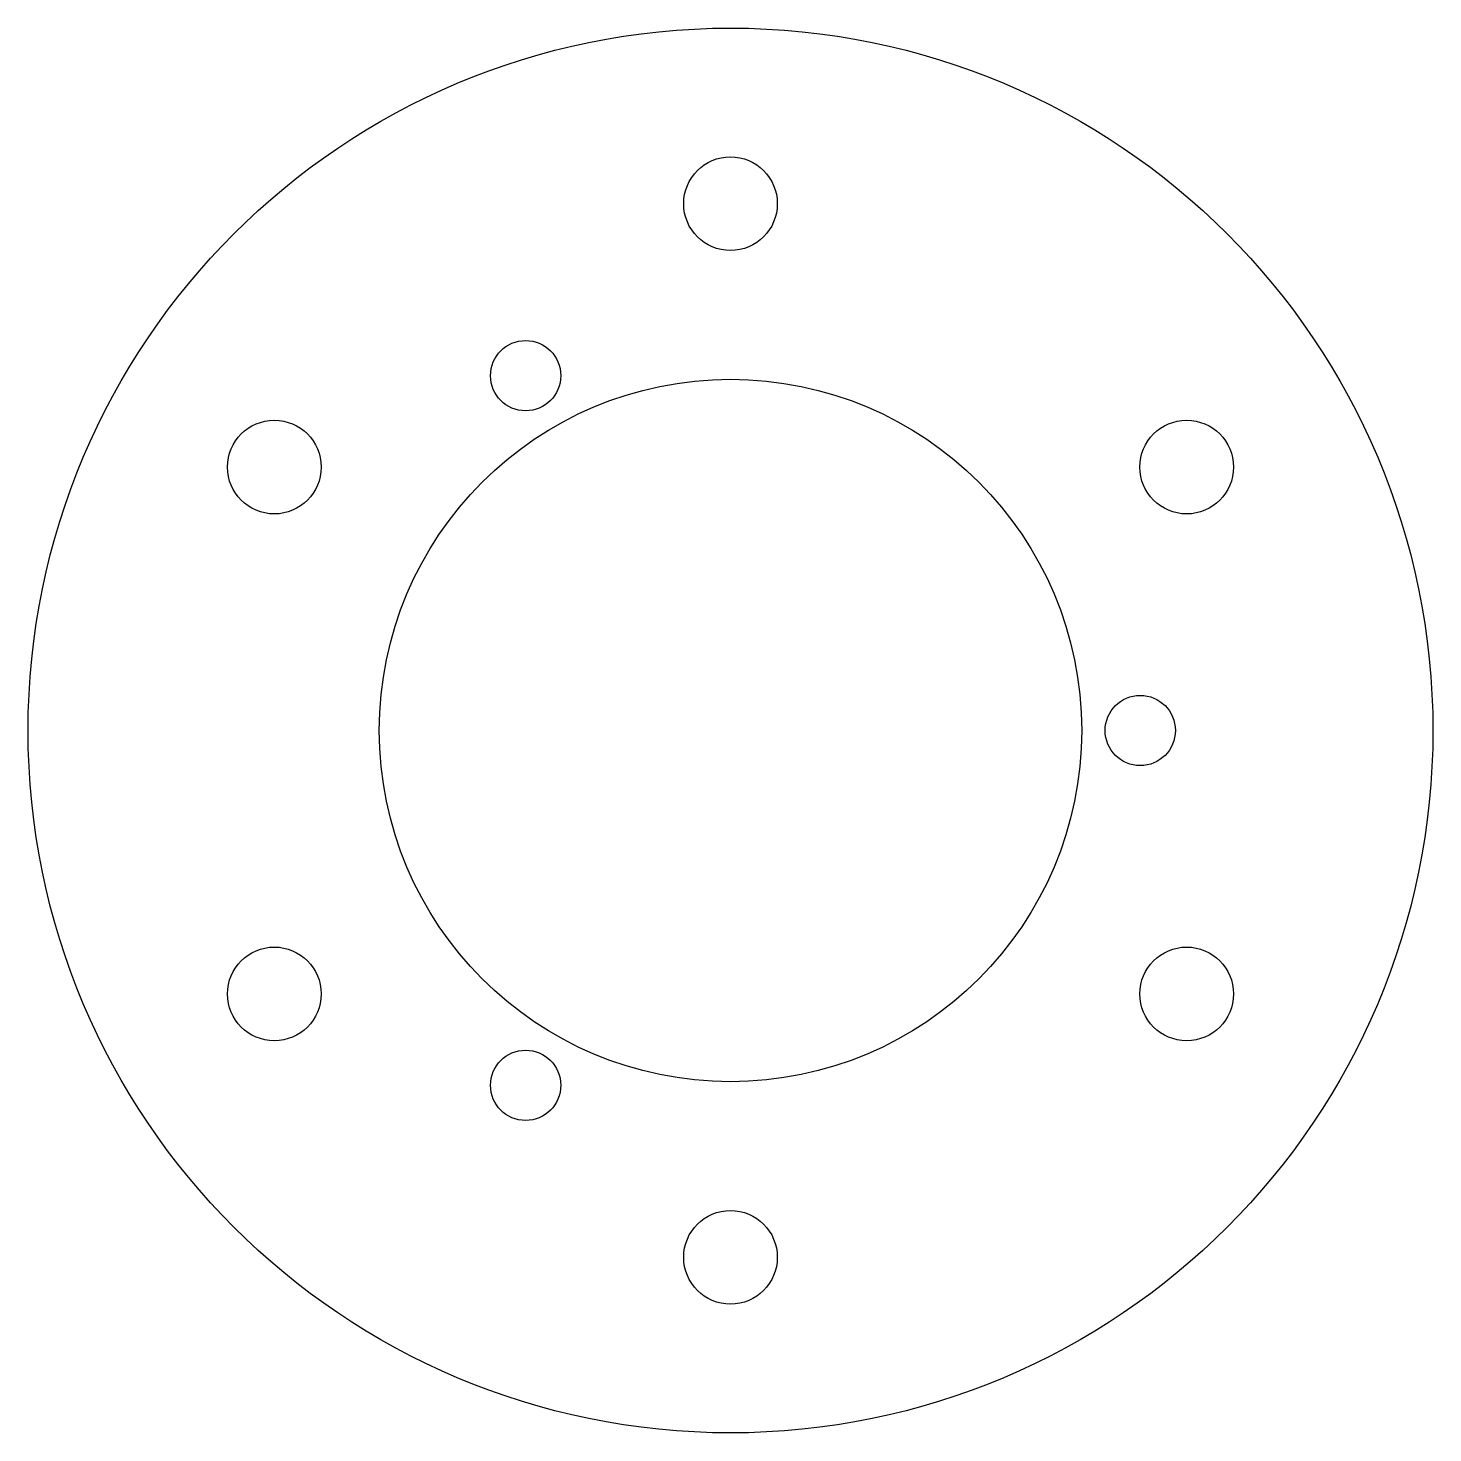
# Model space of a CAD drawing. Header units: metres. Extents: x 0 to 120, y 0 to 120.
import ezdxf

# ---------------------------------------------------------------- set-up
doc = ezdxf.new("R2010")
doc.units = ezdxf.units.M
for name, color, linetype in [('HOLE', 7, 'Continuous'), ('INNER', 7, 'Continuous'), ('OUTER', 7, 'Continuous')]:
    doc.layers.add(name, color=color, linetype=linetype)

msp = doc.modelspace()

# ---------------------------------------------------------------- linework, layer by layer
for centre in [(42.5, 90.31), (95, 60), (42.5, 29.69)]:
    msp.add_circle(centre, 3)
at = {"layer": 'HOLE'}
for centre in [(60, 105), (21.03, 82.5), (98.97, 82.5), (21.03, 37.5), (98.97, 37.5), (60, 15)]:
    msp.add_circle(centre, 4, dxfattribs=at)
at = {"layer": 'INNER'}
msp.add_circle((60, 60), 30, dxfattribs=at)
at = {"layer": 'OUTER'}
msp.add_circle((60, 60), 60, dxfattribs=at)

doc.saveas('drawing.dxf')
